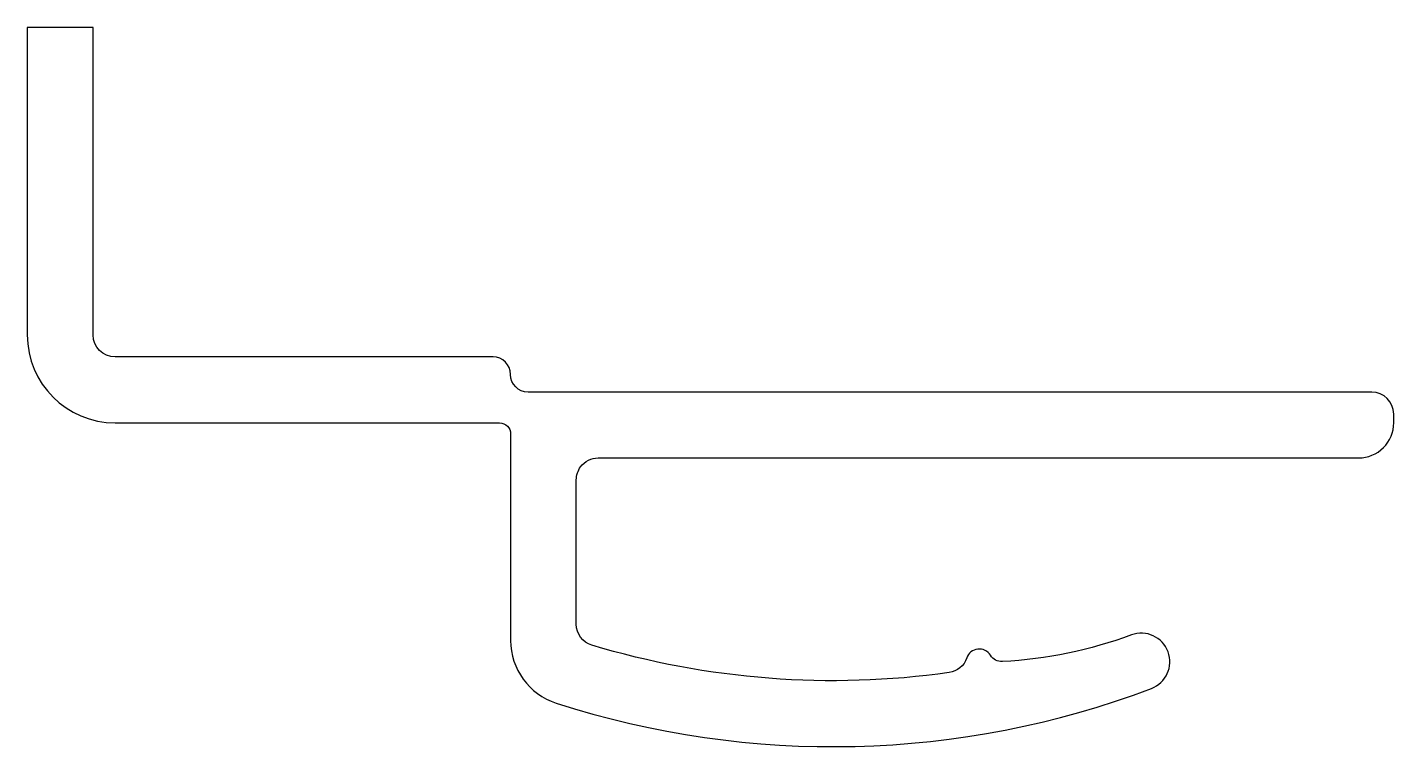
# Model space of a CAD drawing. Extents: x 161.1 to 192.2, y 221 to 237.3.
import ezdxf

# ---------------------------------------------------------------- set-up
doc = ezdxf.new("R2010")
doc.units = 0
doc.layers.get('0').update_dxf_attribs({"linetype": 'CONTINUOUS'})

msp = doc.modelspace()

# ---------------------------------------------------------------- linework, layer by layer
at = {"ltscale": 10}
msp.add_lwpolyline([(191.685, 229.02), (172.484, 229.02, -0.414213), (172.084, 229.42, 0.414212), (171.684, 229.82), (163.084, 229.82, -0.414211), (162.584, 230.32), (162.584, 237.32), (161.084, 237.32), (161.084, 230.32, 0.414213), (163.084, 228.32), (171.834, 228.32, -0.414214), (172.084, 228.07), (172.084, 223.37, 0.325455), (173.124, 221.942, 0.170006), (186.67, 222.275, 0.996186), (186.215, 223.493, -0.07538), (183.279, 222.888, -0.275085), (183.007, 223.03, 0.63521), (182.467, 222.97, -0.28299), (182.064, 222.636, -0.108526), (173.935, 223.261, -0.330802), (173.579, 223.74), (173.579, 227.021, -0.161684), (173.679, 227.32, -0.236471), (174.079, 227.521), (191.385, 227.521, 0.414214), (192.185, 228.321), (192.185, 228.52, 0.414213)], format="xyb", close=True, dxfattribs=at)

doc.saveas('drawing.dxf')
